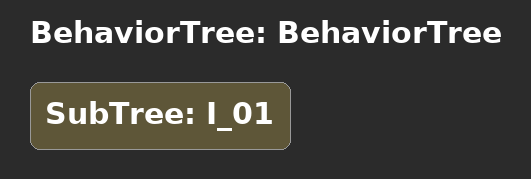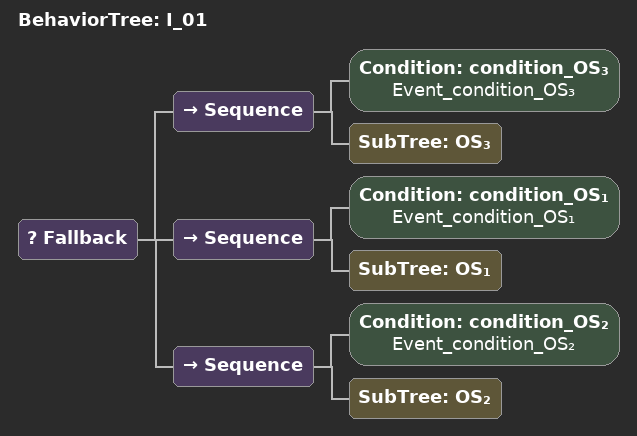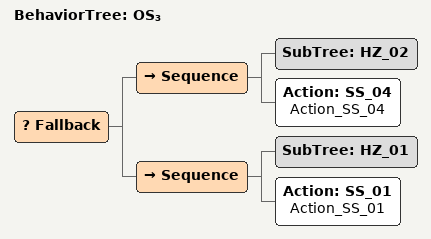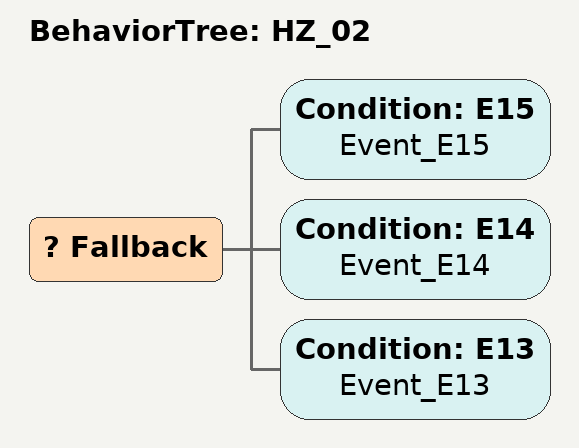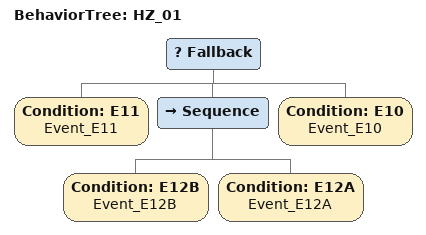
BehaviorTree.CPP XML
<BehaviorTree ID="BehaviorTree">
  <SubTree ID="I_01"/>
</BehaviorTree>

<BehaviorTree ID="I_01">
  <Fallback>
    <Sequence>
      <Condition ID="condition_OS₃" name="Event_condition_OS₃"/>
      <SubTree ID="OS₃"/>
    </Sequence>
    <Sequence>
      <Condition ID="condition_OS₁" name="Event_condition_OS₁"/>
      <SubTree ID="OS₁"/>
    </Sequence>
    <Sequence>
      <Condition ID="condition_OS₂" name="Event_condition_OS₂"/>
      <SubTree ID="OS₂"/>
    </Sequence>
  </Fallback>
</BehaviorTree>

<BehaviorTree ID="OS₃">
  <Fallback>
    <Sequence>
      <SubTree ID="HZ_02"/>
      <Action ID="SS_04" name="Action_SS_04"/>
    </Sequence>
    <Sequence>
      <SubTree ID="HZ_01"/>
      <Action ID="SS_01" name="Action_SS_01"/>
    </Sequence>
  </Fallback>
</BehaviorTree>

<BehaviorTree ID="HZ_02">
  <Fallback>
    <Condition ID="E15" name="Event_E15"/>
    <Condition ID="E14" name="Event_E14"/>
    <Condition ID="E13" name="Event_E13"/>
  </Fallback>
</BehaviorTree>

<BehaviorTree ID="HZ_01">
  <Fallback>
    <Condition ID="E11" name="Event_E11"/>
    <Sequence>
      <Condition ID="E12B" name="Event_E12B"/>
      <Condition ID="E12A" name="Event_E12A"/>
    </Sequence>
    <Condition ID="E10" name="Event_E10"/>
  </Fallback>
</BehaviorTree>
